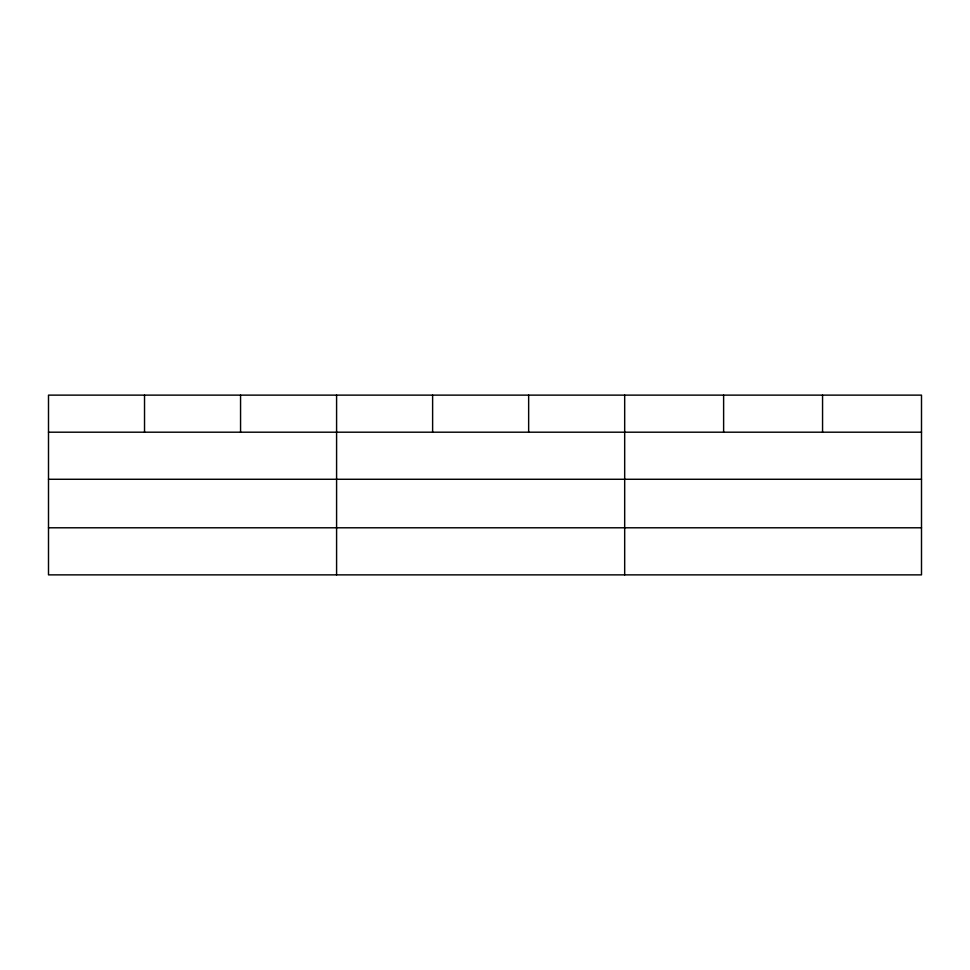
<?xml version="1.0" encoding="UTF-8"?>
<svg xmlns="http://www.w3.org/2000/svg" width="970" height="970" viewBox="0 0 970 970"><rect width="100%" height="100%" fill="white"/><g stroke="black" fill="none" stroke-linecap="round" stroke-linejoin="round"><path stroke-width="1.45" d="M921.5 479.277L921.5 395.129L48.5 395.129L48.5 574.87L921.5 574.87L921.5 479.277L48.5 479.277M48.5 432.196L921.5 432.196M48.5 527.789L921.5 527.789M822.56 395.129L822.56 432.196M723.62 395.129L723.62 432.196M624.68 395.129L624.68 574.87M528.65 395.129L528.65 432.196M432.62 395.129L432.62 432.196M336.59 395.129L336.59 574.87M240.56 395.129L240.56 432.196M144.53 395.129L144.53 432.196"/></g></svg>
